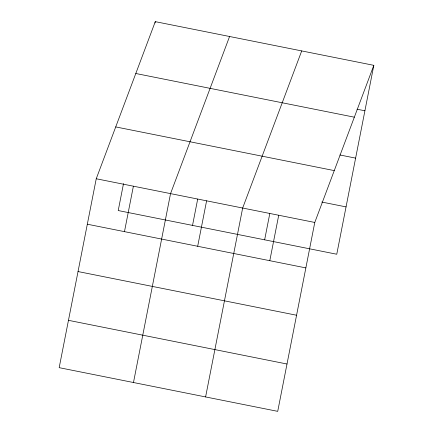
<?xml version="1.0" encoding="UTF-8"?>
<svg xmlns="http://www.w3.org/2000/svg" width="433" height="433" viewBox="0 0 433 433"><rect width="100%" height="100%" fill="white"/><g stroke="black" fill="none" stroke-linecap="round" stroke-linejoin="round"><path stroke-width="0.65" d="M96.24 178.764L59.175 367.666L277.715 411.35L314.775 222.454L373.825 65.334L155.285 21.65L96.24 178.764L314.775 222.454M123.513 183.592L118.225 210.546L336.76 254.236L373.825 65.334M155.03 22.965L155.285 21.65M124.471 231.639L133.391 186.19M133.478 382.518L170.542 193.621L229.587 36.502M192.528 225.404L197.686 199.104M197.681 246.274L206.601 200.825M205.599 396.931L242.659 208.035L301.704 50.921M264.644 239.817L269.802 213.518M269.797 260.693L278.717 215.244M357.041 109.213L364.905 110.783M135.8 73.496L354.335 117.186M339.883 154.976L355.617 158.121M115.725 126.918L334.26 170.602M321.789 202.049L346.048 206.898M87.32 224.213L305.855 267.903M78.032 271.551L296.573 315.24M68.463 320.328L287.003 364.012"/></g></svg>
